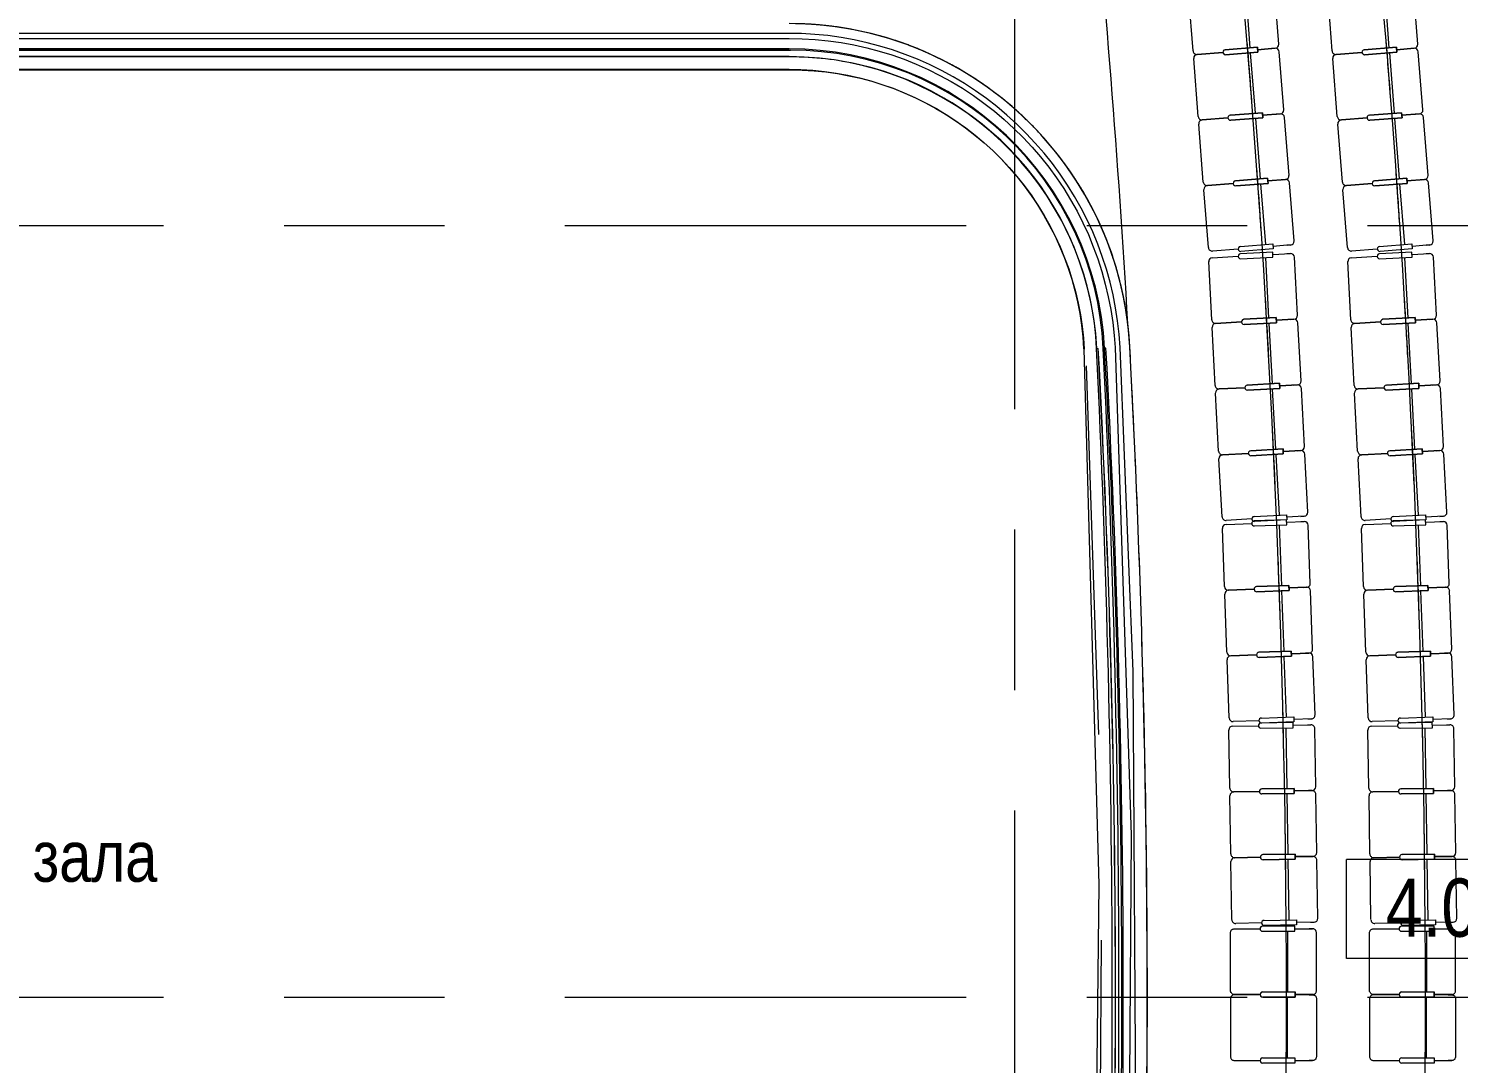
# Model space of a CAD drawing. Header units: millimetres. Extents: x 48966 to 294585, y -43515 to 30344.
# Drawn here: x 223176 to 234487, y -4205 to 3978 of the extents above; entities that cross this region are included whole.
import ezdxf

# ---------------------------------------------------------------- set-up
doc = ezdxf.new("R2010")
doc.units = ezdxf.units.MM
doc.linetypes.add('IMPORT-01 Штриховая _2 мм_', pattern=[600, 400, -200])
doc.linetypes.add('Осевые', pattern=[6350, 1270, -952.5, 3175, -952.5])
for name, color, linetype, lineweight in [('0-1', 7, 'Continuous', 5), ('0-2', 7, 'Continuous', 9), ('_Разделитель помещений_', 7, 'IMPORT-01 Штриховая _2 мм_', 9), ('Дуга', 7, 'Continuous', 9), ('Ломаная', 7, 'Continuous', 9), ('Марки помещений', 7, 'Continuous', 9), ('Мебель', 7, 'Continuous', 9), ('Оборудование', 7, 'Continuous', 9), ('Ограждение', 7, 'Continuous', 9), ('Оси-2', 7, 'Осевые', 9), ('Перекрытия', 7, 'Continuous', 9), ('Поручни', 7, 'Continuous', 9), ('Рассадка бельэтаж_альт_dwg-1', 7, 'Continuous', 9), ('Стены', 7, 'Continuous', 9), ('Текстовые примечания', 7, 'Continuous', 9)]:
    doc.layers.add(name, color=color, linetype=linetype, lineweight=lineweight)
doc.styles.add('Arial Narrow_1', font='Arial Narrow.ttf', dxfattribs={"height": 460})
doc.styles.add('Arial Narrow_2', font='Arial Narrow.ttf', dxfattribs={"height": 400})

# ---------------------------------------------------------------- blocks, each defined once
blk = doc.blocks.new('Оборудование 3 - Оборудование 1-287707-План 4-го этажа на отм_ _6_600')
at = {"layer": 'Оборудование'}
for p, q in [((109282, 3807), (121159, 3807)), ((121159, 3754), (109288, 3754)), ((109300, 3652), (121159, 3652))]:
    blk.add_line(p, q, dxfattribs=at)
at = {"layer": 'Оборудование', "flags": 128}
for points in [[(121159, 3652), (121252, 3650), (121345, 3644), (121437, 3635), (121529, 3622), (121620, 3605), (121711, 3585), (121801, 3561), (121889, 3534), (121977, 3503), (122063, 3468), (122148, 3430), (122231, 3389), (122313, 3345), (122392, 3297), (122470, 3246), (122545, 3192), (122619, 3135), (122690, 3075), (122758, 3013), (122824, 2948), (122888, 2880), (122948, 2809), (123006, 2737), (123061, 2662), (123112, 2584), (123161, 2505), (123206, 2424), (123249, 2342), (123287, 2257), (123323, 2171), (123355, 2084), (123383, 1996), (123408, 1906), (123429, 1816), (123447, 1725), (123461, 1633), (123471, 1541), (123477, 1448), (123478, 1443)], [(123478, 1443), (123598, -2789), (123549, -7022), (123478, -8808)]]:
    blk.add_lwpolyline(points, dxfattribs=at)
at = {"layer": 'Оборудование'}
for centre, radius, start, end in [((121159, 1330), 2477, 2.7759, 90), ((121159, 1330), 2424, 76.9574, 90), ((121159, 1330), 2424, 2.7759, 76.9381), ((17765, -3683), 105939, 357.22413, 2.77587), ((17765, -3683), 105992, 357.22413, 2.77587)]:
    blk.add_arc(centre, radius, start, end, dxfattribs=at)
blk = doc.blocks.new('510HO_ламели зала_rvt-1-План 4-го этажа на отм_ _6_600')
at = {"layer": '0-2'}
blk.add_blockref('Оборудование 3 - Оборудование 1-287707-План 4-го этажа на отм_ _6_600', (0, 0), dxfattribs=at)
blk = doc.blocks.new('Базовая стена _ ОС20 - обшивка балкона _мин_вата_фанера 10мм _сталь - ___-6275400-План 4-го этажа на отм_ _6_600')
at = {"layer": 'Стены'}
for p, q in [((123498, 1311), (123595, -1604)), ((123616, -3229), (123601, -5401)), ((123565, -7024), (123509, -8413))]:
    blk.add_line(p, q, dxfattribs=at)
blk.add_arc((27411, -3683), 96318, 356.94664, 3.05336, dxfattribs=at)
blk = doc.blocks.new('Базовая стена _ ОС20 - обшивка балкона _мин_вата_фанера 10мм _сталь - ___-6275401-План 4-го этажа на отм_ _6_600')
at = {"layer": 'Стены', "flags": 128}
blk.add_lwpolyline([(121147, 3656), (121240, 3654), (121334, 3649), (121427, 3639), (121519, 3626), (121611, 3609), (121703, 3589), (121793, 3565), (121882, 3537), (121971, 3506), (122057, 3471), (122143, 3433), (122227, 3392), (122309, 3347), (122389, 3299), (122467, 3248), (122543, 3193), (122617, 3136), (122689, 3076), (122758, 3013), (122825, 2947), (122888, 2878), (122949, 2807), (123008, 2734), (123063, 2659), (123115, 2581), (123164, 2501), (123210, 2420), (123252, 2336), (123291, 2251), (123327, 2165), (123359, 2077), (123387, 1988), (123412, 1898), (123434, 1807), (123452, 1715), (123466, 1622), (123476, 1529), (123482, 1442)], dxfattribs=at)
at = {"layer": 'Стены'}
blk.add_arc((121147, 1317), 2439, 3.0534, 90, dxfattribs=at)
blk = doc.blocks.new('Базовая стена _ ОС20 - обшивка балкона _мин_вата_фанера 10мм _сталь - ___-6275402-План 4-го этажа на отм_ _6_600')
at = {"layer": 'Стены'}
for p, q in [((109241, 3756), (121147, 3756)), ((109258, 3656), (121147, 3656))]:
    blk.add_line(p, q, dxfattribs=at)
blk = doc.blocks.new('Зрительские места_балкон1 - Зрительские места_балкон1-6286681-План 4-го этажа на отм_ _6_600')
at = {"layer": 'Мебель'}
for centre, start, end in [((-96775, -9650), 3.31967, 5.74016), ((-95675, -9650), 354.25984, 5.74016), ((-94575, -9650), 354.25984, 5.74016), ((-95675, -9650), 4.42411, 4.71165), ((-94575, -9650), 4.42411, 4.71165), ((-95675, -9650), 3.79153, 4.07739), ((-94575, -9650), 3.79153, 4.07739), ((-95675, -9650), 3.15922, 3.44195), ((-94575, -9650), 3.15922, 3.44195), ((-95675, -9650), 2.52712, 2.80455), ((-94575, -9650), 2.52712, 2.80455), ((-95675, -9650), 1.89517, 2.16351), ((-94575, -9650), 1.89517, 2.16351), ((-96775, -9650), 358.4239, 1.5761), ((-95675, -9650), 1.26335, 1.51446), ((-94575, -9650), 1.26335, 1.51446), ((-95675, -9650), 0.63163, 0.84137), ((-94575, -9650), 0.63163, 0.84137)]:
    blk.add_arc(centre, 91975, start, end, dxfattribs=at)
blk = doc.blocks.new('Ограждение - Ограждение-6394249-План 4-го этажа на отм_ _6_600')
at = {"layer": 'Поручни'}
for p, q in [((121147, 3940), (114247, 3940)), ((114247, 3900), (121147, 3900))]:
    blk.add_line(p, q, dxfattribs=at)
at = {"layer": 'Поручни', "flags": 128}
for points in [[(123766, 1457), (123758, 1561), (123746, 1666), (123730, 1769), (123710, 1872), (123686, 1974), (123658, 2075), (123625, 2175), (123589, 2274), (123549, 2371), (123505, 2466), (123457, 2559), (123405, 2651), (123350, 2740), (123292, 2827), (123230, 2911), (123164, 2993), (123095, 3073), (123024, 3149), (122949, 3223), (122871, 3293), (122791, 3361), (122708, 3425), (122622, 3486), (122534, 3543), (122444, 3597), (122352, 3647), (122258, 3693), (122162, 3736), (122065, 3774), (121966, 3809), (121865, 3840), (121764, 3866), (121661, 3889), (121558, 3908), (121454, 3922), (121350, 3932), (121245, 3938), (121147, 3940)], [(121147, 3900), (121250, 3898), (121353, 3892), (121456, 3882), (121558, 3867), (121660, 3849), (121761, 3826), (121860, 3800), (121959, 3769), (122057, 3735), (122152, 3696), (122247, 3654), (122339, 3608), (122430, 3559), (122519, 3506), (122605, 3449), (122689, 3389), (122771, 3326), (122850, 3259), (122926, 3189), (123000, 3117), (123070, 3041), (123137, 2963), (123202, 2882), (123263, 2799), (123320, 2713), (123374, 2625), (123425, 2535), (123472, 2442), (123515, 2349), (123554, 2253), (123590, 2156), (123621, 2058), (123649, 1958), (123672, 1858), (123692, 1756), (123708, 1654), (123719, 1551), (123726, 1455)], [(123726, 1455), (123854, -2401), (123828, -6259), (123726, -8820)], [(123766, -8823), (123894, -4965), (123868, -1106), (123766, 1457)]]:
    blk.add_lwpolyline(points, dxfattribs=at)
blk = doc.blocks.new('Рассадка бельэтаж_альт_dwg_Сидения_бельэтаж_dwg-6688605-План 4-го этажа на отм_ _6_600-7290137-План 4-го этажа на отм_ _6_600')
at = {"layer": 'Дуга'}
for centre, start, end in [((9416, 16303), 94.4683, 274.4683), ((9416, 16303), 94.4683, 274.4683), ((10516, 16303), 94.4683, 274.4683), ((10516, 16303), 94.4683, 274.4683), ((9456, 15785), 94.4683, 274.4683), ((9456, 15785), 94.4683, 274.4683), ((10556, 15785), 94.4683, 274.4683), ((10556, 15785), 94.4683, 274.4683), ((9497, 15266), 94.4683, 274.4683), ((9497, 15266), 94.4683, 274.4683), ((10597, 15266), 94.4683, 274.4683), ((10597, 15266), 94.4683, 274.4683), ((9536, 14690), 93.0058, 273.0058), ((9537, 14748), 94.4683, 274.4683), ((10636, 14690), 93.0058, 273.0058), ((10637, 14748), 94.4683, 274.4683), ((9563, 14171), 93.0058, 273.0058), ((9563, 14171), 93.0058, 273.0058), ((10663, 14171), 93.0058, 273.0058), ((10663, 14171), 93.0058, 273.0058), ((9590, 13651), 93.0058, 273.0058), ((9590, 13651), 93.0058, 273.0058), ((10690, 13651), 93.0058, 273.0058), ((10690, 13651), 93.0058, 273.0058), ((9617, 13132), 93.0058, 273.0058), ((9617, 13132), 93.0058, 273.0058), ((10717, 13132), 93.0058, 273.0058), ((10717, 13132), 93.0058, 273.0058), ((9644, 12577), 92.0771, 272.0771), ((9645, 12613), 93.0058, 273.0058), ((10744, 12577), 92.0771, 272.0771), ((10745, 12613), 93.0058, 273.0058), ((9663, 12057), 92.0771, 272.0771), ((9663, 12057), 92.0771, 272.0771), ((10763, 12057), 92.0771, 272.0771), ((10763, 12057), 92.0771, 272.0771), ((9682, 11538), 92.0771, 272.0771), ((9682, 11538), 92.0771, 272.0771), ((10782, 11538), 92.0771, 272.0771), ((10782, 11538), 92.0771, 272.0771), ((9697, 10978), 90.9101, 270.9101), ((9701, 11018), 92.0771, 272.0771), ((10797, 10978), 90.9101, 270.9101), ((10801, 11018), 92.0771, 272.0771), ((9705, 10458), 90.9101, 270.9101), ((9705, 10458), 90.9101, 270.9101), ((10805, 10458), 90.9101, 270.9101), ((10805, 10458), 90.9101, 270.9101), ((9713, 9938), 90.9101, 270.9101), ((9713, 9938), 90.9101, 270.9101), ((10813, 9938), 90.9101, 270.9101), ((10813, 9938), 90.9101, 270.9101), ((9710, 9372), 90.0888, 270.0888), ((9722, 9418), 90.9101, 270.9101), ((10810, 9372), 90.0888, 270.0888), ((10822, 9418), 90.9101, 270.9101), ((9711, 8852), 90.0888, 270.0888), ((9711, 8850), 89.9112, 269.9112), ((10811, 8852), 90.0888, 270.0888), ((10811, 8850), 89.9112, 269.9112), ((9710, 8330), 89.9112, 269.9112), ((10810, 8330), 89.9112, 269.9112)]:
    blk.add_arc(centre, 20, start, end, dxfattribs=at)
at = {"layer": 'Ломаная'}
for p, q in [((9160, 16313), (9125, 16772)), ((9573, 16817), (9610, 16338)), ((9838, 16366), (9802, 16825)), ((10260, 16313), (10225, 16772)), ((10673, 16817), (10710, 16338)), ((10938, 16366), (10902, 16825)), ((9613, 16298), (9651, 15820)), ((9878, 15848), (9842, 16306)), ((10713, 16298), (10751, 15820)), ((10978, 15848), (10942, 16306)), ((9201, 15795), (9165, 16253)), ((10301, 15795), (10265, 16253)), ((9241, 15276), (9206, 15735)), ((9654, 15780), (9691, 15301)), ((9919, 15329), (9883, 15788)), ((10341, 15276), (10306, 15735)), ((10754, 15780), (10791, 15301)), ((11019, 15329), (10983, 15788)), ((9282, 14758), (9246, 15216)), ((9694, 15261), (9732, 14783)), ((9959, 14811), (9923, 15269)), ((10382, 14758), (10346, 15216)), ((10794, 15261), (10832, 14783)), ((11059, 14811), (11023, 15269)), ((9517, 14746), (9314, 14730)), ((10617, 14746), (10414, 14730)), ((9308, 14187), (9284, 14647)), ((9312, 14678), (9516, 14689)), ((9733, 14680), (9758, 14201)), ((9986, 14223), (9962, 14682)), ((10408, 14187), (10384, 14647)), ((10412, 14678), (10616, 14689)), ((10833, 14680), (10858, 14201)), ((11086, 14223), (11062, 14682)), ((9760, 14161), (9785, 13682)), ((10014, 13704), (9989, 14163)), ((10860, 14161), (10885, 13682)), ((11114, 13704), (11089, 14163)), ((9335, 13668), (9311, 14127)), ((10435, 13668), (10411, 14127)), ((9362, 13149), (9338, 13608)), ((9787, 13642), (9813, 13162)), ((10041, 13184), (10017, 13644)), ((10462, 13149), (10438, 13608)), ((10887, 13642), (10913, 13162)), ((11141, 13184), (11117, 13644)), ((9815, 13122), (9840, 12643)), ((10068, 12665), (10044, 13124)), ((10915, 13122), (10940, 12643)), ((11168, 12665), (11144, 13124)), ((9390, 12629), (9365, 13089)), ((10490, 12629), (10465, 13089)), ((9625, 12612), (9421, 12601)), ((9421, 12569), (9624, 12576)), ((9841, 12564), (9859, 12084)), ((10087, 12103), (10071, 12562)), ((10725, 12612), (10521, 12601)), ((10521, 12569), (10724, 12576)), ((10941, 12564), (10959, 12084)), ((11187, 12103), (11171, 12562)), ((9408, 12078), (9392, 12538)), ((10508, 12078), (10492, 12538)), ((9427, 11558), (9411, 12018)), ((9860, 12044), (9878, 11565)), ((10106, 11583), (10089, 12043)), ((10527, 11558), (10511, 12018)), ((10960, 12044), (10978, 11565)), ((11206, 11583), (11189, 12043)), ((9446, 11039), (9429, 11498)), ((9879, 11525), (9897, 11045)), ((10125, 11063), (10108, 11523)), ((10546, 11039), (10529, 11498)), ((10979, 11525), (10997, 11045)), ((11225, 11063), (11208, 11523)), ((9473, 10974), (9677, 10977)), ((9681, 11017), (9477, 11010)), ((10573, 10974), (10777, 10977)), ((10781, 11017), (10577, 11010)), ((9451, 10484), (9443, 10944)), ((9894, 10961), (9901, 10481)), ((10130, 10494), (10123, 10954)), ((10551, 10484), (10543, 10944)), ((10994, 10961), (11001, 10481)), ((11230, 10494), (11223, 10954)), ((9459, 9964), (9452, 10424)), ((9902, 10441), (9910, 9961)), ((10138, 9975), (10131, 10434)), ((10559, 9964), (10552, 10424)), ((11002, 10441), (11010, 9961)), ((11238, 9975), (11231, 10434)), ((9467, 9444), (9460, 9904)), ((9910, 9921), (9918, 9441)), ((10147, 9455), (10139, 9915)), ((10567, 9444), (10560, 9904)), ((11010, 9921), (11018, 9441)), ((11247, 9455), (11239, 9915)), ((9702, 9418), (9498, 9414)), ((10802, 9418), (10598, 9414)), ((9907, 9352), (9907, 8872)), ((9966, 9372), (10106, 9372)), ((11007, 9352), (11007, 8872)), ((11066, 9372), (11206, 9372)), ((9907, 8350), (9907, 8830)), ((10107, 8852), (9967, 8852)), ((10107, 8850), (9967, 8850)), ((11007, 8350), (11007, 8830)), ((11207, 8852), (11067, 8852)), ((11207, 8850), (11067, 8850)), ((9966, 8330), (10106, 8330)), ((11066, 8330), (11206, 8330))]:
    blk.add_line(p, q, dxfattribs=at)
at = {"layer": 'Ломаная', "flags": 128}
for points in [[(9193, 16286), (9396, 16301)], [(9672, 16303), (9417, 16283), (9672, 16303), (9669, 16343), (9414, 16323), (9669, 16343)], [(9671, 16323), (9810, 16334), (9783, 16332), (9810, 16334)], [(10496, 16301), (10293, 16286)], [(10769, 16343), (10514, 16323), (10769, 16343), (10772, 16303), (10517, 16283), (10772, 16303)], [(10910, 16334), (10883, 16332), (10910, 16334), (10771, 16323)], [(9436, 15783), (9233, 15767)], [(9710, 15824), (9455, 15804), (9710, 15824), (9713, 15785), (9458, 15765), (9713, 15785)], [(9851, 15815), (9823, 15813), (9851, 15815), (9711, 15804)], [(10536, 15783), (10333, 15767)], [(10810, 15824), (10555, 15804), (10810, 15824), (10813, 15785), (10558, 15765), (10813, 15785)], [(10951, 15815), (10923, 15813), (10951, 15815), (10811, 15804)], [(9750, 15306), (9495, 15286), (9750, 15306), (9753, 15266), (9498, 15246), (9753, 15266)], [(9891, 15297), (9864, 15295), (9891, 15297), (9752, 15286)], [(10850, 15306), (10595, 15286), (10850, 15306), (10853, 15266), (10598, 15246), (10853, 15266)], [(10991, 15297), (10964, 15295), (10991, 15297), (10852, 15286)], [(9477, 15265), (9274, 15249)], [(10577, 15265), (10374, 15249)], [(9339, 14159), (9543, 14170)], [(9819, 14164), (9564, 14151), (9819, 14164), (9817, 14204), (9562, 14191), (9817, 14204)], [(9818, 14184), (9958, 14191), (9930, 14190), (9958, 14191)], [(10439, 14159), (10643, 14170)], [(10919, 14164), (10664, 14151), (10919, 14164), (10917, 14204), (10662, 14191), (10917, 14204)], [(10918, 14184), (11058, 14191), (11030, 14190), (11058, 14191)], [(9570, 13650), (9367, 13640)], [(9845, 13685), (9589, 13671), (9845, 13685), (9847, 13645), (9591, 13631), (9847, 13645)], [(9985, 13672), (9958, 13671), (9985, 13672), (9846, 13665)], [(10670, 13650), (10467, 13640)], [(10945, 13685), (10689, 13671), (10945, 13685), (10947, 13645), (10691, 13631), (10947, 13645)], [(11085, 13672), (11058, 13671), (11085, 13672), (10946, 13665)], [(9597, 13131), (9394, 13120)], [(9872, 13166), (9616, 13152), (9872, 13166), (9874, 13126), (9618, 13112), (9874, 13126)], [(10012, 13153), (9985, 13151), (10012, 13153), (9873, 13146)], [(10697, 13131), (10494, 13120)], [(10972, 13166), (10716, 13152), (10972, 13166), (10974, 13126), (10718, 13112), (10974, 13126)], [(11112, 13153), (11085, 13151), (11112, 13153), (10973, 13146)], [(9643, 12057), (9439, 12049)], [(9918, 12087), (9662, 12077), (9918, 12087), (9920, 12047), (9664, 12037), (9920, 12047)], [(10058, 12072), (10031, 12071), (10058, 12072), (9919, 12067)], [(10743, 12057), (10539, 12049)], [(11018, 12087), (10762, 12077), (11018, 12087), (11020, 12047), (10764, 12037), (11020, 12047)], [(11158, 12072), (11131, 12071), (11158, 12072), (11019, 12067)], [(9937, 11567), (9681, 11558), (9937, 11567), (9938, 11527), (9683, 11518), (9938, 11527)], [(10077, 11552), (10050, 11551), (10077, 11552), (9938, 11547)], [(11037, 11567), (10781, 11558), (11037, 11567), (11038, 11527), (10783, 11518), (11038, 11527)], [(11177, 11552), (11150, 11551), (11177, 11552), (11038, 11547)], [(9662, 11537), (9458, 11530)], [(10762, 11537), (10558, 11530)], [(9685, 10457), (9481, 10454)], [(9961, 10482), (9705, 10478), (9961, 10482), (9961, 10442), (9705, 10438), (9961, 10442)], [(10101, 10464), (10073, 10464), (10101, 10464), (9961, 10462)], [(10785, 10457), (10581, 10454)], [(11061, 10482), (10805, 10478), (11061, 10482), (11061, 10442), (10805, 10438), (11061, 10442)], [(11201, 10464), (11173, 10464), (11201, 10464), (11061, 10462)], [(9969, 9962), (9713, 9958), (9969, 9962), (9969, 9922), (9714, 9918), (9969, 9922)], [(11069, 9962), (10813, 9958), (11069, 9962), (11069, 9922), (10814, 9918), (11069, 9922)], [(9693, 9937), (9489, 9934)], [(10109, 9944), (10081, 9944), (10109, 9944), (9969, 9942)], [(10793, 9937), (10589, 9934)], [(11209, 9944), (11181, 9944), (11209, 9944), (11069, 9942)]]:
    blk.add_lwpolyline(points, close=True, dxfattribs=at)
for points in [[(9537, 14670), (9792, 14683), (9790, 14723), (9535, 14710)], [(9536, 14768), (9791, 14788), (9794, 14748), (9539, 14728)], [(9791, 14703), (9931, 14711), (9903, 14709)], [(9904, 14776), (9932, 14779), (9792, 14768)], [(10637, 14670), (10892, 14683), (10890, 14723), (10635, 14710)], [(10636, 14768), (10891, 14788), (10894, 14748), (10639, 14728)], [(10891, 14703), (11031, 14711), (11003, 14709)], [(11004, 14776), (11032, 14779), (10892, 14768)], [(9644, 12633), (9899, 12646), (9901, 12606), (9646, 12593)], [(9645, 12557), (9901, 12566), (9899, 12606), (9644, 12597)], [(10012, 12632), (10040, 12634), (9900, 12626)], [(9900, 12586), (10040, 12591), (10012, 12590)], [(10744, 12633), (10999, 12646), (11001, 12606), (10746, 12593)], [(10745, 12557), (11001, 12566), (10999, 12606), (10744, 12597)], [(11112, 12632), (11140, 12634), (11000, 12626)], [(11000, 12586), (11140, 12591), (11112, 12590)], [(9697, 10958), (9953, 10962), (9952, 11002), (9696, 10998)], [(9700, 11038), (9956, 11047), (9957, 11007), (9702, 10998)], [(9953, 10982), (10092, 10984), (10065, 10983)], [(10069, 11031), (10096, 11032), (9956, 11027)], [(10797, 10958), (11053, 10962), (11052, 11002), (10796, 10998)], [(10800, 11038), (11056, 11047), (11057, 11007), (10802, 10998)], [(11053, 10982), (11192, 10984), (11165, 10983)], [(11169, 11031), (11196, 11032), (11056, 11027)], [(9710, 9352), (9966, 9352), (9966, 9392), (9710, 9392)], [(9721, 9438), (9977, 9442), (9978, 9402), (9722, 9398)], [(10089, 9424), (10117, 9424), (9977, 9422)], [(10810, 9352), (11066, 9352), (11066, 9392), (10810, 9392)], [(10821, 9438), (11077, 9442), (11078, 9402), (10822, 9398)], [(11189, 9424), (11217, 9424), (11077, 9422)], [(9691, 8852), (9487, 8852), (9482, 8852), (9478, 8853), (9473, 8855), (9469, 8857), (9466, 8860), (9463, 8864), (9460, 8868), (9459, 8872), (9457, 8877), (9457, 8881), (9457, 9341), (9457, 9346), (9458, 9351), (9460, 9355), (9462, 9359), (9465, 9363), (9469, 9366), (9473, 9368), (9477, 9370), (9482, 9371), (9486, 9371), (9690, 9371)], [(10079, 8852), (10107, 8852), (10111, 8853), (10116, 8854), (10120, 8856), (10124, 8858), (10128, 8861), (10131, 8865), (10133, 8869), (10135, 8873), (10136, 8878), (10136, 8882), (10136, 9342), (10135, 9347), (10134, 9352), (10132, 9356), (10130, 9360), (10127, 9364), (10123, 9367), (10119, 9369), (10115, 9371), (10110, 9372), (10106, 9372), (10078, 9372)], [(10791, 8852), (10587, 8852), (10582, 8852), (10578, 8853), (10573, 8855), (10569, 8857), (10566, 8860), (10563, 8864), (10560, 8868), (10559, 8872), (10557, 8877), (10557, 8881), (10557, 9341), (10557, 9346), (10558, 9351), (10560, 9355), (10562, 9359), (10565, 9363), (10569, 9366), (10573, 9368), (10577, 9370), (10582, 9371), (10586, 9371), (10790, 9371)], [(11179, 8852), (11207, 8852), (11211, 8853), (11216, 8854), (11220, 8856), (11224, 8858), (11228, 8861), (11231, 8865), (11233, 8869), (11235, 8873), (11236, 8878), (11236, 8882), (11236, 9342), (11235, 9347), (11234, 9352), (11232, 9356), (11230, 9360), (11227, 9364), (11223, 9367), (11219, 9369), (11215, 9371), (11210, 9372), (11206, 9372), (11178, 9372)], [(9691, 8850), (9487, 8850), (9482, 8850), (9478, 8849), (9473, 8847), (9469, 8845), (9466, 8842), (9463, 8838), (9460, 8834), (9459, 8830), (9457, 8825), (9457, 8821), (9457, 8361), (9457, 8356), (9458, 8351), (9460, 8347), (9462, 8343), (9465, 8339), (9469, 8336), (9473, 8334), (9477, 8332), (9482, 8331), (9486, 8331), (9690, 8331)], [(9711, 8872), (9967, 8872), (9967, 8832), (9711, 8832)], [(9711, 8830), (9967, 8830), (9967, 8870), (9711, 8870)], [(10079, 8850), (10107, 8850), (10111, 8849), (10116, 8848), (10120, 8846), (10124, 8844), (10128, 8841), (10131, 8837), (10133, 8833), (10135, 8829), (10136, 8824), (10136, 8820), (10136, 8360), (10135, 8355), (10134, 8350), (10132, 8346), (10130, 8342), (10127, 8338), (10123, 8335), (10119, 8333), (10115, 8331), (10110, 8330), (10106, 8330), (10078, 8330)], [(10791, 8850), (10587, 8850), (10582, 8850), (10578, 8849), (10573, 8847), (10569, 8845), (10566, 8842), (10563, 8838), (10560, 8834), (10559, 8830), (10557, 8825), (10557, 8821), (10557, 8361), (10557, 8356), (10558, 8351), (10560, 8347), (10562, 8343), (10565, 8339), (10569, 8336), (10573, 8334), (10577, 8332), (10582, 8331), (10586, 8331), (10790, 8331)], [(10811, 8872), (11067, 8872), (11067, 8832), (10811, 8832)], [(10811, 8830), (11067, 8830), (11067, 8870), (10811, 8870)], [(11179, 8850), (11207, 8850), (11211, 8849), (11216, 8848), (11220, 8846), (11224, 8844), (11228, 8841), (11231, 8837), (11233, 8833), (11235, 8829), (11236, 8824), (11236, 8820), (11236, 8360), (11235, 8355), (11234, 8350), (11232, 8346), (11230, 8342), (11227, 8338), (11223, 8335), (11219, 8333), (11215, 8331), (11210, 8330), (11206, 8330), (11178, 8330)], [(9710, 8350), (9966, 8350), (9966, 8310), (9710, 8310)], [(10810, 8350), (11066, 8350), (11066, 8310), (10810, 8310)]]:
    blk.add_lwpolyline(points, dxfattribs=at)
at = {"layer": 'Ломаная'}
for centre, start, end in [((9190, 16315), 184.4683, 274.4683), ((9808, 16364), 274.4683, 4.4683), ((9812, 16304), 4.4683, 94.4683), ((10290, 16315), 184.4683, 274.4683), ((10908, 16364), 274.4683, 4.4683), ((10912, 16304), 4.4683, 94.4683), ((9195, 16256), 94.4683, 184.4683), ((10295, 16256), 94.4683, 184.4683), ((9848, 15845), 274.4683, 4.4683), ((10948, 15845), 274.4683, 4.4683), ((9231, 15797), 184.4683, 274.4683), ((9235, 15737), 94.4683, 184.4683), ((9853, 15785), 4.4683, 94.4683), ((10331, 15797), 184.4683, 274.4683), ((10335, 15737), 94.4683, 184.4683), ((10953, 15785), 4.4683, 94.4683), ((9271, 15279), 184.4683, 274.4683), ((9889, 15327), 274.4683, 4.4683), ((9893, 15267), 4.4683, 94.4683), ((10371, 15279), 184.4683, 274.4683), ((10989, 15327), 274.4683, 4.4683), ((10993, 15267), 4.4683, 94.4683), ((9276, 15219), 94.4683, 184.4683), ((10376, 15219), 94.4683, 184.4683), ((9312, 14760), 184.4683, 274.4683), ((9932, 14681), 3.0058, 93.0058), ((9929, 14808), 274.4683, 4.4683), ((10412, 14760), 184.4683, 274.4683), ((11032, 14681), 3.0058, 93.0058), ((11029, 14808), 274.4683, 4.4683), ((9314, 14648), 93.0058, 183.0058), ((10414, 14648), 93.0058, 183.0058), ((9338, 14189), 183.0058, 273.0058), ((9341, 14129), 93.0058, 183.0058), ((9956, 14221), 273.0058, 3.0058), ((9959, 14161), 3.0058, 93.0058), ((10438, 14189), 183.0058, 273.0058), ((10441, 14129), 93.0058, 183.0058), ((11056, 14221), 273.0058, 3.0058), ((11059, 14161), 3.0058, 93.0058), ((9984, 13702), 273.0058, 3.0058), ((11084, 13702), 273.0058, 3.0058), ((9365, 13670), 183.0058, 273.0058), ((9368, 13610), 93.0058, 183.0058), ((9987, 13642), 3.0058, 93.0058), ((10465, 13670), 183.0058, 273.0058), ((10468, 13610), 93.0058, 183.0058), ((11087, 13642), 3.0058, 93.0058), ((9392, 13150), 183.0058, 273.0058), ((10011, 13183), 273.0058, 3.0058), ((10014, 13123), 3.0058, 93.0058), ((10492, 13150), 183.0058, 273.0058), ((11111, 13183), 273.0058, 3.0058), ((11114, 13123), 3.0058, 93.0058), ((9395, 13090), 93.0058, 183.0058), ((10495, 13090), 93.0058, 183.0058), ((9420, 12631), 183.0058, 273.0058), ((9422, 12539), 92.0771, 182.0771), ((10038, 12664), 273.0058, 3.0058), ((10041, 12561), 2.0771, 92.0771), ((10520, 12631), 183.0058, 273.0058), ((10522, 12539), 92.0771, 182.0771), ((11138, 12664), 273.0058, 3.0058), ((11141, 12561), 2.0771, 92.0771), ((10057, 12102), 272.0771, 2.0771), ((11157, 12102), 272.0771, 2.0771), ((9438, 12079), 182.0771, 272.0771), ((9441, 12019), 92.0771, 182.0771), ((10060, 12042), 2.0771, 92.0771), ((10538, 12079), 182.0771, 272.0771), ((10541, 12019), 92.0771, 182.0771), ((11160, 12042), 2.0771, 92.0771), ((9457, 11560), 182.0771, 272.0771), ((10076, 11582), 272.0771, 2.0771), ((10078, 11522), 2.0771, 92.0771), ((10557, 11560), 182.0771, 272.0771), ((11176, 11582), 272.0771, 2.0771), ((11178, 11522), 2.0771, 92.0771), ((9459, 11500), 92.0771, 182.0771), ((10559, 11500), 92.0771, 182.0771), ((9473, 10944), 90.9101, 180.9101), ((9476, 11040), 182.0771, 272.0771), ((10093, 10954), 0.9101, 90.9101), ((10095, 11062), 272.0771, 2.0771), ((10573, 10944), 90.9101, 180.9101), ((10576, 11040), 182.0771, 272.0771), ((11193, 10954), 0.9101, 90.9101), ((11195, 11062), 272.0771, 2.0771), ((9481, 10484), 180.9101, 270.9101), ((9482, 10424), 90.9101, 180.9101), ((10100, 10494), 270.9101, 0.9101), ((10101, 10434), 0.9101, 90.9101), ((10581, 10484), 180.9101, 270.9101), ((10582, 10424), 90.9101, 180.9101), ((11200, 10494), 270.9101, 0.9101), ((11201, 10434), 0.9101, 90.9101), ((9489, 9964), 180.9101, 270.9101), ((10108, 9974), 270.9101, 0.9101), ((10589, 9964), 180.9101, 270.9101), ((11208, 9974), 270.9101, 0.9101), ((9490, 9904), 90.9101, 180.9101), ((10109, 9914), 0.9101, 90.9101), ((10590, 9904), 90.9101, 180.9101), ((11209, 9914), 0.9101, 90.9101), ((9497, 9444), 180.9101, 270.9101), ((10117, 9454), 270.9101, 0.9101), ((10597, 9444), 180.9101, 270.9101), ((11217, 9454), 270.9101, 0.9101)]:
    blk.add_arc(centre, 30, start, end, dxfattribs=at)
blk = doc.blocks.new('Рассадка бельэтаж_альт_dwg-7290136-План 4-го этажа на отм_ _6_600')
blk.add_blockref('Рассадка бельэтаж_альт_dwg_Сидения_бельэтаж_dwg-6688605-План 4-го этажа на отм_ _6_600-7290137-План 4-го этажа на отм_ _6_600', (223009, -12212))
blk = doc.blocks.new('Марка помещения_Р - Марка помещения-4575829-План 4-го этажа на отм_ _6_600')
at = {"layer": 'Марки помещений'}
for p, q in [((-4.79375, -1.95625), (-4.79375, 1.95625)), ((4.79375, 1.95625), (-4.79375, 1.95625)), ((4.79375, -1.95625), (4.79375, 1.95625)), ((4.79375, -1.95625), (-4.79375, -1.95625))]:
    blk.add_line(p, q, dxfattribs=at)

msp = doc.modelspace()

# ---------------------------------------------------------------- linework, layer by layer
at = {"layer": '_Разделитель помещений_'}
msp.add_line((230976.7, 5516.1), (230976.7, 3342.9), dxfattribs=at)
for centre, radius, start, end in [((229191.7, 1317.1), 2700, 3.05336, 90), ((135456.5, -3682.9), 96568.5, 356.946636, 3.053364)]:
    msp.add_arc(centre, radius, start, end, dxfattribs=at)
at = {"layer": 'Оси-2'}
for p, q in [((230976.7, 25417.1), (230976.7, -41737.8)), ((258216.7, 2417.1), (199731.8, 2417.1)), ((258216.7, -3682.9), (199731.8, -3682.9))]:
    msp.add_line(p, q, dxfattribs=at)
at = {"layer": 'Перекрытия'}
for p, q in [((222276.7, 3817.1), (229191.7, 3817.1)), ((232918, 2508.8), (232907.2, 2666.7)), ((232982, 1474.5), (232974.3, 1609.7)), ((233034.1, 441.8), (233029.1, 552)), ((233074.7, -590.1), (233071.8, -506.3)), ((233103.6, -1621.4), (233102.3, -1564.9)), ((233120.9, -2652.3), (233120.6, -2623.8))]:
    msp.add_line(p, q, dxfattribs=at)
for centre, radius, start, end in [((229191.7, 1317.1), 2700, 55.9774, 90), ((141151.7, -3682.9), 91975, 4.507922, 4.618442), ((229191.7, 1317.1), 2700, 6.93401, 55.92476), ((135456.5, -3682.9), 96568.5, 358.498889, 1.501111)]:
    msp.add_arc(centre, radius, start, end, dxfattribs=at)
at = {"layer": 'Стены'}
for p, q in [((217279.1, 3817.1), (229191.7, 3817.1)), ((229191.7, 3756.1), (217286.5, 3756.1)), ((229191.7, 3817.1), (222276.7, 3817.1)), ((231627.2, 1447), (231638.2, 1447.6)), ((231699.1, 1450.9), (231688.1, 1450.3))]:
    msp.add_line(p, q, dxfattribs=at)
for centre, radius, start, end in [((229191.7, 1317.1), 2700, 3.05336, 90), ((229191.7, 1317.1), 2500, 3.05336, 90), ((229191.7, 1317.1), 2500, 3.05336, 90), ((229191.7, 1317.1), 2439, 3.05336, 90), ((135456.5, -3682.9), 96318.5, 356.946636, 3.053364), ((135456.5, -3682.9), 96368.5, 356.946636, 3.053364), ((135456.5, -3682.9), 96379.5, 356.946636, 3.053364), ((135456.5, -3682.9), 96568.5, 356.946636, 3.053364)]:
    msp.add_arc(centre, radius, start, end, dxfattribs=at)

# ---------------------------------------------------------------- block references
at = {"layer": '0-1'}
msp.add_blockref('510HO_ламели зала_rvt-1-План 4-го этажа на отм_ _6_600', (108045, 0), dxfattribs=at)
at = {"layer": 'Марки помещений', "xscale": 199.9999999999999, "yscale": 199.9999999999999, "zscale": 199.9999999999999}
msp.add_blockref('Марка помещения_Р - Марка помещения-4575829-План 4-го этажа на отм_ _6_600', (234559.6, -2984.9), dxfattribs=at)
at = {"layer": 'Мебель'}
msp.add_blockref('Зрительские места_балкон1 - Зрительские места_балкон1-6286681-План 4-го этажа на отм_ _6_600', (236826.7, 5967.1), dxfattribs=at)
at = {"layer": 'Ограждение'}
msp.add_blockref('Ограждение - Ограждение-6394249-План 4-го этажа на отм_ _6_600', (108045, 0), dxfattribs=at)
at = {"layer": 'Рассадка бельэтаж_альт_dwg-1'}
msp.add_blockref('Рассадка бельэтаж_альт_dwg-7290136-План 4-го этажа на отм_ _6_600', (219, -300), dxfattribs=at)
at = {"layer": 'Стены'}
for name in ['Базовая стена _ ОС20 - обшивка балкона _мин_вата_фанера 10мм _сталь - ___-6275402-План 4-го этажа на отм_ _6_600', 'Базовая стена _ ОС20 - обшивка балкона _мин_вата_фанера 10мм _сталь - ___-6275401-План 4-го этажа на отм_ _6_600', 'Базовая стена _ ОС20 - обшивка балкона _мин_вата_фанера 10мм _сталь - ___-6275400-План 4-го этажа на отм_ _6_600']:
    msp.add_blockref(name, (108045, 0), dxfattribs=at)

# ---------------------------------------------------------------- texts
at = {"layer": 'Марки помещений', "insert": (233911.7, -2743.1), "char_height": 460, "width": 1587.341, "attachment_point": 1, "style": 'Arial Narrow_1'}
msp.add_mtext('4.043', dxfattribs=at)
at = {"layer": 'Текстовые примечания', "insert": (223208.6, -2368.2), "char_height": 400, "width": 1234.599, "attachment_point": 1, "style": 'Arial Narrow_2'}
msp.add_mtext('зала', dxfattribs=at)

doc.saveas('drawing.dxf')
